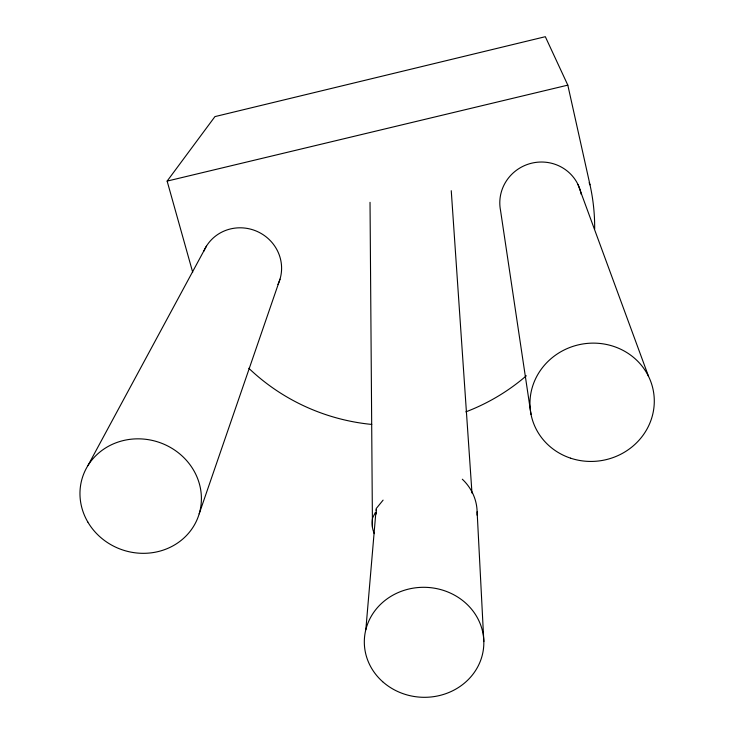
<?xml version="1.0" encoding="UTF-8"?>
<svg xmlns="http://www.w3.org/2000/svg" width="734" height="734" viewBox="0 0 734 734"><rect width="100%" height="100%" fill="white"/><g stroke="black" fill="none" stroke-linecap="round" stroke-linejoin="round"><path stroke-width="1.1" d="M365.835 629.644L375.854 512.506M376.047 510.424L376.239 508.534L383.102 500.12M199.171 513.846L279.993 279.177M375.478 512.295L372.624 517.855A50.912 36.645 -2.1 0 0 374.276 533.646M87.933 465.585L206.382 246.211M192.703 272.259L167.132 181.096L214.943 116.605L545.325 36.7L567.813 85.135L589.989 184.821A203.933 199.253 7.4 0 1 594.659 229.063M167.132 181.096L567.813 85.135M589.145 182.711L589.989 184.821M577.979 184.491L648.562 376.432M531.021 414.389L500.542 210.475A41.168 40.131 -18.1 0 1 533.297 162.829A41.168 40.131 -18.1 0 1 581.273 194.464M451.254 190.702L471.98 493.074M477.128 511.8L483.834 641.58M370.028 202.327L372.459 527.425M203.768 251.276A40.645 39.131 22.8 0 1 257.23 231.476A40.645 39.131 22.8 0 1 277.947 284.48M376.313 513.984A50.426 47.306 2 0 1 376.377 509.497M462.31 479.21A50.426 47.306 2 0 1 477.072 515.167M526.324 375.79A203.933 199.253 7.4 0 1 465.851 411.866M371.753 424.435A203.933 199.253 7.4 0 1 248.817 368.275M570.584 458.172A62.28 59.041 -10.8 0 0 653.398 391.139A62.28 59.041 -10.8 0 0 552.372 357.55A62.28 59.041 -10.8 0 0 570.584 458.172M87.823 522.039A61.133 56.802 18.3 0 0 192.987 527.296A61.133 56.802 18.3 0 0 141.24 438.914A61.133 56.802 18.3 0 0 87.823 522.039M382.662 681.712A59.775 55.004 2.3 0 0 482.1 655.838A59.775 55.004 2.3 0 0 407.471 589.365A59.775 55.004 2.3 0 0 382.662 681.712"/></g></svg>
